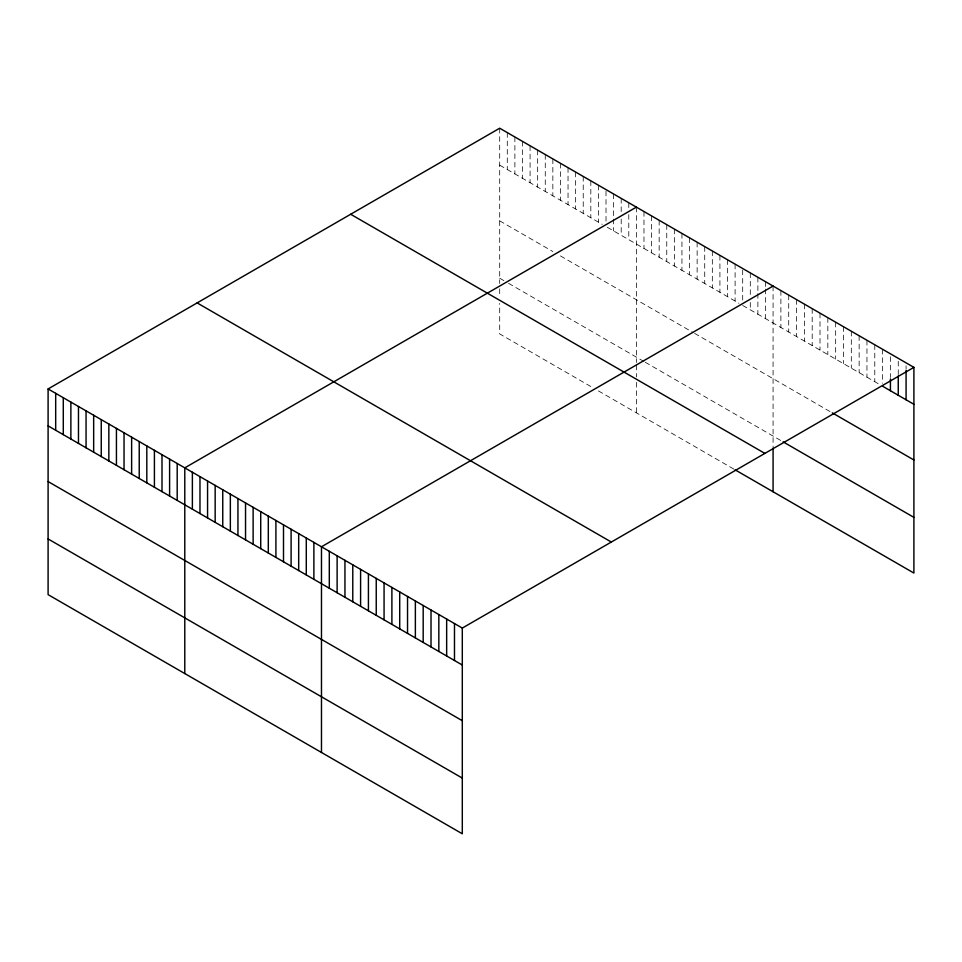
<?xml version="1.0" encoding="UTF-8"?>
<svg xmlns="http://www.w3.org/2000/svg" width="962" height="962" viewBox="0 0 962 962"><rect width="100%" height="100%" fill="white"/><g stroke="black" fill="none" stroke-linecap="round" stroke-linejoin="round"><path stroke-width="0.72" stroke-dasharray="4.81 3.61" d="M499.699 128.223L499.699 283.525M499.699 165.151L602.212 224.338M607.275 227.26L738.9 303.246M742.7 305.447L880.374 384.932M499.699 220.839L552.849 251.527M560.449 255.916L693.337 332.636M694.6 333.369L831.192 412.229M499.699 278.222L506.024 281.878M508.549 283.333L643.975 361.52M645.237 362.253L780.891 440.572M590.824 386.532L499.699 333.922L499.699 303.415M598.412 390.909L733.838 469.095M906.072 365.8L906.072 368.747M898.255 361.279L898.255 374.579M890.427 356.758L890.427 377.441M882.599 349.29L882.599 383.261M874.783 344.769L874.783 381.698M866.954 340.259L866.954 377.188M859.138 335.738L859.138 372.667M851.31 331.217L851.31 368.145M843.482 326.707L843.482 363.636M835.665 322.186L835.665 359.115M827.837 317.664L827.837 354.605M820.009 313.155L820.009 350.084M812.193 308.634L812.193 345.562M804.364 304.124L804.364 341.053M796.536 299.603L796.536 336.532M788.72 295.081L788.72 332.01M780.891 290.572L780.891 327.501M773.075 286.051L773.075 446.669M765.475 281.662L765.475 287.578M765.475 289.057L765.475 318.59M757.888 277.284L757.888 292.051M757.888 293.53L757.888 314.213M750.288 272.895L750.288 296.536M750.288 302.441L750.288 309.824M742.7 269.985L742.7 302.489M735.1 264.129L735.1 301.058M727.512 259.74L727.512 296.669M719.913 255.363L719.913 292.292M712.325 250.974L712.325 287.903M704.725 246.597L704.725 283.525M697.137 242.208L697.137 279.136M689.538 237.818L689.538 274.759M681.95 233.441L681.95 270.37M674.35 229.052L674.35 265.981M666.762 224.675L666.762 261.604M659.162 220.286L659.162 257.215M651.575 215.909L651.575 252.838M643.975 211.52L643.975 248.449M636.387 207.131L636.387 362.446M636.387 365.091L636.387 377.032M636.387 382.335L636.387 412.83M628.787 202.754L628.787 208.658M628.787 214.562L628.787 239.682M621.199 198.364L621.199 213.143M621.199 219.047L621.199 235.293M613.6 193.987L613.6 217.616M613.6 219.095L613.6 230.916M606.012 191.077L606.012 222.09M598.412 185.209L598.412 222.138M590.824 180.832L590.824 217.761M583.225 176.443L583.225 213.372M575.637 172.066L575.637 208.994M568.037 167.677L568.037 204.605M560.449 163.287L560.449 200.216M552.849 158.91L552.849 195.839M545.262 154.521L545.262 191.45M537.662 150.144L537.662 187.073M530.074 145.755L530.074 182.684M522.474 141.366L522.474 178.295M514.886 136.989L514.886 173.918M507.287 132.6L507.287 169.528M499.699 288.828L499.699 296.789"/><path stroke-width="1.44" d="M48.1 388.949L462.301 628.078L462.301 833.777L48.1 594.636L48.1 388.949L499.699 128.223L913.9 367.364L913.9 573.051L735.1 469.829M636.387 207.131L184.788 467.857L184.788 673.556M773.075 286.051L321.476 546.777L321.476 752.476M462.301 628.078L913.9 367.364M882.599 386.219L913.9 404.293M832.31 412.878L913.9 459.98M783.128 441.859L913.9 517.364M350.673 214.261L764.874 453.403M197.126 302.91L611.327 542.039M48.1 425.877L462.301 665.019M48.1 481.565L462.301 720.706M48.1 538.948L462.301 778.09M906.072 370.226L906.072 399.771M898.255 376.046L898.255 395.25M890.427 378.92L890.427 390.74M773.075 447.991L773.075 491.75M454.485 623.568L454.485 660.497M446.657 619.047L446.657 655.976M438.84 614.538L438.84 651.466M431.012 610.016L431.012 646.945M423.184 605.495L423.184 642.424M415.368 600.985L415.368 637.914M407.539 596.464L407.539 633.393M399.711 591.943L399.711 628.871M391.895 587.433L391.895 624.362M384.066 582.912L384.066 619.841M376.238 578.39L376.238 615.319M368.422 573.881L368.422 610.81M360.594 569.36L360.594 606.288M352.777 564.838L352.777 601.779M344.949 560.329L344.949 597.258M337.121 555.808L337.121 592.736M329.305 551.298L329.305 588.227M313.877 542.388L313.877 579.316M306.289 538.011L306.289 574.939M298.689 533.621L298.689 570.55M291.101 529.244L291.101 566.173M283.501 524.855L283.501 561.784M275.914 520.466L275.914 557.395M268.314 516.089L268.314 553.018M260.726 511.7L260.726 548.629M253.126 507.323L253.126 544.251M245.538 502.934L245.538 539.862M237.939 498.544L237.939 535.473M230.351 494.167L230.351 531.096M222.751 489.778L222.751 526.707M215.163 485.401L215.163 522.33M207.564 481.012L207.564 517.941M199.976 476.623L199.976 513.552M192.376 472.246L192.376 509.175M177.188 463.48L177.188 500.408M169.601 459.09L169.601 496.019M162.001 454.701L162.001 491.642M154.413 450.324L154.413 487.253M146.813 445.935L146.813 482.864M139.225 441.558L139.225 478.487M131.626 437.169L131.626 474.098M124.038 432.78L124.038 469.721M116.438 428.403L116.438 465.331M108.85 424.014L108.85 460.942M101.25 419.636L101.25 456.565M93.663 415.247L93.663 452.176M86.063 410.87L86.063 447.799M78.475 406.481L78.475 443.41M70.875 402.092L70.875 439.021M63.288 397.715L63.288 434.644M55.688 393.326L55.688 430.254"/></g></svg>
